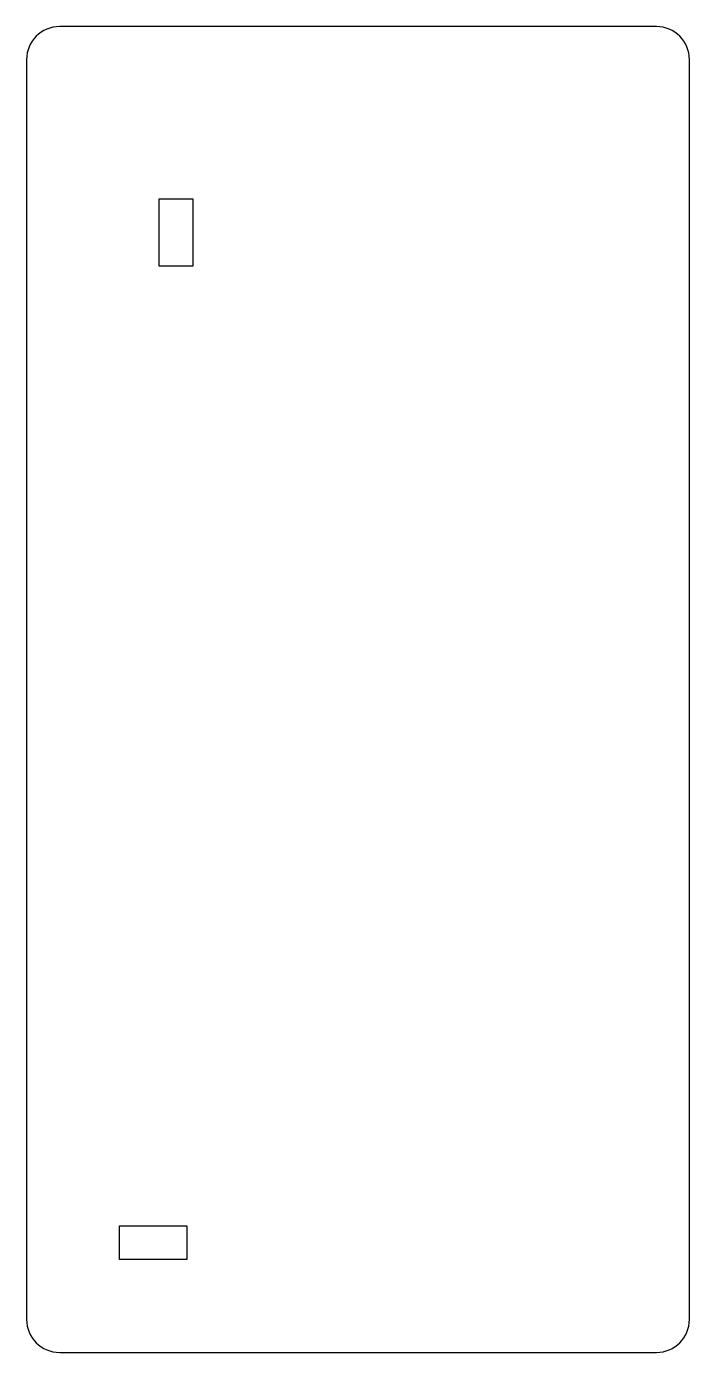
# Model space of a CAD drawing. Header units: millimetres. Extents: x -50 to 0, y -100 to 0.
import ezdxf

# ---------------------------------------------------------------- set-up
doc = ezdxf.new("R2010")
doc.units = ezdxf.units.MM

msp = doc.modelspace()

# ---------------------------------------------------------------- linework, layer by layer
msp.add_lwpolyline([(-47.5, 0, 0.41421), (-50, -2.5), (-50, -97.5, 0.41421), (-47.5, -100), (-2.5, -100, 0.41421), (0, -97.5), (0, -2.5, 0.41421), (-2.5, 0)], format="xyb", close=True)
for points in [[(-37.46, -13), (-37.46, -18.08), (-40, -18.08), (-40, -13)], [(-43, -93), (-43, -90.46), (-37.92, -90.46), (-37.92, -93)]]:
    msp.add_lwpolyline(points, close=True)

doc.saveas('drawing.dxf')
